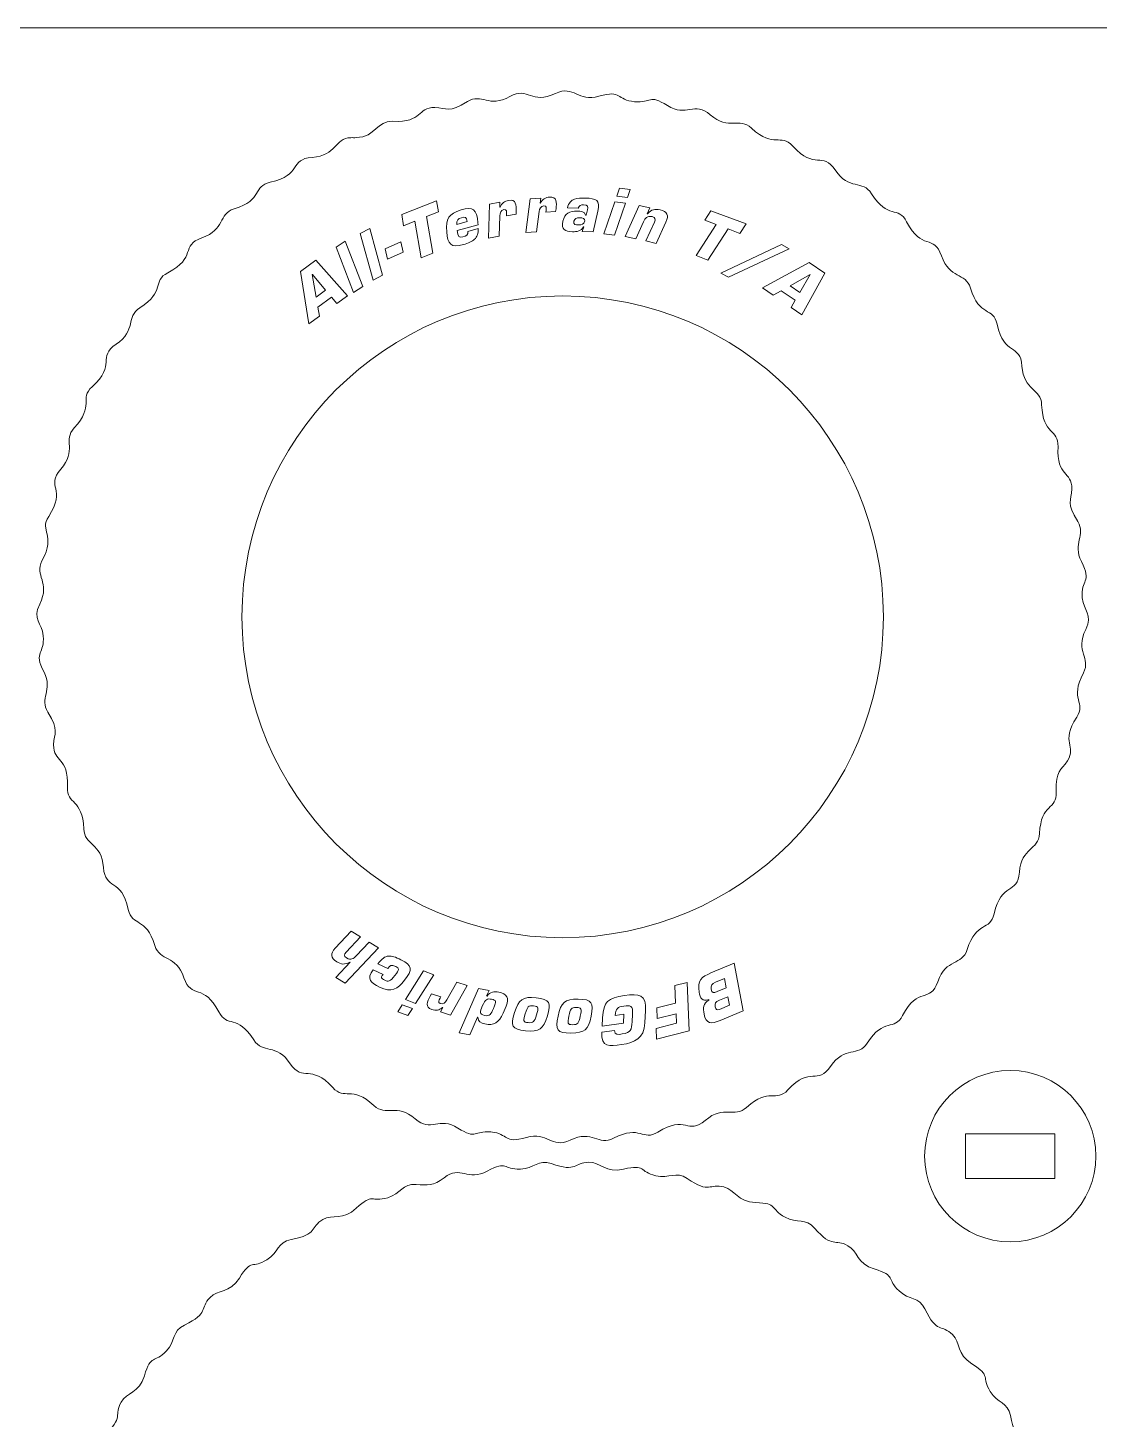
# Model space of a CAD drawing. Header units: centimetres. Extents: x -10 to 98, y 3 to 108.
# Drawn here: x 31.84 to 39.12, y 46.1 to 55.56 of the extents above; entities that cross this region are included whole.
import ezdxf

# ---------------------------------------------------------------- set-up
doc = ezdxf.new("R2010")
doc.units = ezdxf.units.CM
doc.header["$MEASUREMENT"] = 0
doc.layers.add('Camada 1', color=7, linetype='Continuous')

msp = doc.modelspace()

# ---------------------------------------------------------------- linework, layer by layer
at = {"layer": 'Camada 1', "color": 5, "lineweight": 9}
for points in [[(24.78712, 55.55719), (24.78712, 55.55719), (58.10714, 55.55719), (58.10714, 55.55719)], [(58.10714, 55.55719), (58.10714, 55.55719), (24.78712, 55.55719), (24.78712, 55.55719)]]:
    msp.add_open_spline(points, degree=3, dxfattribs=at)
at = {"layer": 'Camada 1', "color": 3, "lineweight": 9}
for points in [[(35.11575, 55.09044), (35.24072, 55.15996), (35.26142, 55.03275), (35.42469, 55.11065)], [(35.72141, 55.09178), (35.57646, 55.0481), (35.55268, 55.17173), (35.42469, 55.11065)], [(34.82707, 55.05539), (34.92476, 55.11681), (34.96879, 55.0087), (35.11575, 55.09044)], [(35.96382, 55.05469), (35.83699, 55.06587), (35.88025, 55.13962), (35.72141, 55.09178)], [(36.18733, 55.028), (36.05676, 55.11111), (36.08161, 55.0443), (35.96382, 55.05469)], [(34.31765, 54.92154), (34.52795, 54.91154), (34.4816, 55.01857), (34.60453, 55.01541)], [(34.60453, 55.01541), (34.68743, 55.01328), (34.69826, 54.97441), (34.82707, 55.05539)], [(36.47818, 54.96657), (36.37145, 55.0597), (36.3146, 54.94699), (36.18733, 55.028)], [(34.06931, 54.81039), (34.2056, 54.81556), (34.20916, 54.9267), (34.31765, 54.92154)], [(36.47818, 54.96657), (36.60821, 54.85314), (36.67383, 54.95423), (36.75936, 54.875)], [(36.75936, 54.875), (36.91375, 54.73196), (36.95555, 54.84468), (37.03899, 54.75285)], [(33.76962, 54.6762), (33.94107, 54.68794), (33.91769, 54.80618), (34.03362, 54.81019)], [(34.03362, 54.81019), (34.04549, 54.81061), (34.05745, 54.80992), (34.06931, 54.81039)], [(37.03899, 54.75285), (37.19035, 54.58633), (37.24022, 54.72101), (37.32774, 54.59048)], [(33.48498, 54.5073), (33.70473, 54.55484), (33.61278, 54.66546), (33.76962, 54.6762)], [(37.32774, 54.59048), (37.42365, 54.44738), (37.51373, 54.52792), (37.57571, 54.42905)], [(33.23944, 54.32618), (33.44014, 54.38773), (33.36306, 54.48091), (33.48498, 54.5073)], [(37.57571, 54.42905), (37.68738, 54.25077), (37.75755, 54.34929), (37.81417, 54.23869)], [(33.01938, 54.12849), (33.18243, 54.18411), (33.12787, 54.29195), (33.23944, 54.32618)], [(37.81417, 54.23869), (37.91654, 54.0387), (38.00014, 54.15632), (38.05096, 54.00731)], [(32.788, 53.89169), (32.98788, 53.99404), (32.87032, 54.07765), (33.01938, 54.12849)], [(38.05096, 54.00731), (38.10654, 53.84432), (38.21456, 53.89868), (38.24869, 53.7872)], [(32.59763, 53.65319), (32.77582, 53.76479), (32.67738, 53.83506), (32.788, 53.89169)], [(38.24869, 53.7872), (38.31019, 53.58643), (38.40357, 53.66306), (38.42978, 53.5417)], [(32.43618, 53.40522), (32.57909, 53.50093), (32.49883, 53.59133), (32.59763, 53.65319)], [(35.47456, 53.73371), (34.26966, 53.73371), (33.29292, 52.75695), (33.29292, 51.55207)], [(37.65618, 51.55207), (37.65618, 52.75695), (36.67944, 53.73371), (35.47456, 53.73371)], [(38.42978, 53.5417), (38.4773, 53.32187), (38.5878, 53.41402), (38.59869, 53.25704)], [(32.27382, 53.11654), (32.44025, 53.2678), (32.30564, 53.31784), (32.43618, 53.40522)], [(38.59869, 53.25704), (38.61058, 53.08545), (38.72865, 53.10903), (38.73266, 52.99307)], [(32.15168, 52.8369), (32.29459, 52.99109), (32.18198, 53.03307), (32.27382, 53.11654)], [(38.73266, 52.99307), (38.73987, 52.78351), (38.85009, 52.83315), (38.84401, 52.70895)], [(32.06009, 52.5557), (32.1734, 52.68552), (32.07245, 52.75143), (32.15168, 52.8369)], [(38.84401, 52.70895), (38.83378, 52.49907), (38.94105, 52.54507), (38.9379, 52.4221)], [(31.97807, 52.23491), (32.09999, 52.4241), (31.95642, 52.43691), (32.06009, 52.5557)], [(38.9379, 52.4221), (38.93578, 52.33912), (38.89692, 52.32846), (38.97788, 52.19957)], [(31.93237, 51.93306), (32.0305, 52.11882), (31.91087, 52.13062), (31.97807, 52.23491)], [(38.97788, 52.19957), (39.03546, 52.1079), (38.9407, 52.05094), (39.00301, 51.92869)], [(31.91661, 51.63772), (31.99233, 51.79217), (31.87806, 51.83029), (31.93237, 51.93306)], [(39.00874, 51.68107), (38.9957, 51.80901), (39.07817, 51.78125), (39.00301, 51.92869)], [(39.03251, 51.46643), (39.08238, 51.56842), (39.01777, 51.59222), (39.00874, 51.68107)], [(31.91661, 51.63772), (31.86672, 51.53594), (31.93136, 51.51169), (31.9404, 51.42308)], [(33.29292, 51.55207), (33.29292, 50.3472), (34.26966, 49.37045), (35.47456, 49.37045)], [(35.47456, 49.37045), (36.67944, 49.37045), (37.65618, 50.3472), (37.65618, 51.55207)], [(31.9404, 51.42308), (31.95345, 51.29509), (31.87093, 51.32299), (31.94611, 51.17549)], [(39.03251, 51.46643), (38.95676, 51.31154), (39.07116, 51.27418), (39.01676, 51.1711)], [(31.9713, 50.90456), (31.91357, 50.99618), (32.00847, 51.05316), (31.94611, 51.17549)], [(39.01676, 51.1711), (38.91859, 50.98502), (39.03828, 50.97354), (38.97108, 50.86924)], [(32.01126, 50.68208), (32.01361, 50.76532), (32.05212, 50.77633), (31.9713, 50.90456)], [(38.97108, 50.86924), (38.85723, 50.69256), (38.97318, 50.67837), (38.90879, 50.57379)], [(32.10511, 50.3952), (32.11511, 50.60555), (32.0078, 50.55936), (32.01126, 50.68208)], [(38.90879, 50.57379), (38.86483, 50.50245), (38.8263, 50.51327), (38.83222, 50.36134)], [(32.21647, 50.11108), (32.20925, 50.32069), (32.0992, 50.27077), (32.10511, 50.3952)], [(38.83222, 50.36134), (38.83706, 50.23746), (38.72778, 50.28768), (38.71804, 50.07818)], [(32.35049, 49.84718), (32.33898, 50.01823), (32.22047, 49.99519), (32.21647, 50.11108)], [(38.71804, 50.07818), (38.71266, 49.96238), (38.59484, 49.98711), (38.58135, 49.81577)], [(32.51934, 49.56249), (32.47201, 49.782), (32.36102, 49.6905), (32.35049, 49.84718)], [(38.58135, 49.81577), (38.56902, 49.65901), (38.45877, 49.75181), (38.40964, 49.53291)], [(32.70043, 49.31696), (32.63891, 49.51787), (32.54551, 49.44107), (32.51934, 49.56249)], [(38.40964, 49.53291), (38.38247, 49.41199), (38.28928, 49.48906), (38.22603, 49.28914)], [(32.89815, 49.09686), (32.84285, 49.25959), (32.73451, 49.20564), (32.70043, 49.31696)], [(38.22603, 49.28914), (38.19095, 49.17816), (38.08329, 49.23341), (38.02611, 49.07104)], [(33.13497, 48.86549), (33.03269, 49.06523), (32.9487, 48.94808), (32.89815, 49.09686)], [(38.02611, 49.07104), (37.97385, 48.92263), (37.89175, 49.04113), (37.78703, 48.84206)], [(33.3735, 48.67512), (33.2619, 48.8533), (33.19163, 48.75485), (33.13497, 48.86549)], [(37.78703, 48.84206), (37.72925, 48.73217), (37.6594, 48.83087), (37.54661, 48.65409)], [(33.62143, 48.51365), (33.52561, 48.65672), (33.43542, 48.57622), (33.3735, 48.67512)], [(37.54661, 48.65409), (37.48412, 48.55615), (37.39454, 48.6371), (37.29701, 48.49509)], [(33.91013, 48.35131), (33.75944, 48.51754), (33.70872, 48.3833), (33.62143, 48.51365)], [(37.29701, 48.49509), (37.20809, 48.3656), (37.15999, 48.50067), (37.00671, 48.33572)], [(38.51907, 48.46732), (38.19736, 48.46732), (37.93655, 48.20654), (37.93655, 47.88481)], [(39.10158, 47.88481), (39.10158, 48.20654), (38.84077, 48.46732), (38.51907, 48.46732)], [(34.18978, 48.22916), (34.03586, 48.37202), (33.99313, 48.25972), (33.91013, 48.35131)], [(37.00671, 48.33572), (36.92212, 48.2447), (36.8812, 48.35819), (36.72594, 48.21657)], [(34.47097, 48.13762), (34.34143, 48.25082), (34.27511, 48.14998), (34.18978, 48.22916)], [(34.47097, 48.13762), (34.57766, 48.04441), (34.63423, 48.15716), (34.76181, 48.07616)], [(36.44373, 48.1276), (36.32418, 48.02547), (36.31276, 48.16847), (36.12205, 48.04875)], [(36.72594, 48.21657), (36.63971, 48.13792), (36.575, 48.23977), (36.44373, 48.1276)], [(34.76181, 48.07616), (34.89279, 47.99299), (34.86722, 48.05988), (34.98534, 48.04947)], [(35.81993, 48.00629), (35.71606, 47.9528), (35.67999, 48.0679), (35.52443, 47.99349)], [(36.12205, 48.04875), (36.01682, 47.98268), (36.00725, 48.10277), (35.81993, 48.00629)], [(34.98534, 48.04947), (35.11222, 48.03828), (35.06887, 47.96454), (35.22771, 48.01238)], [(35.22771, 48.01238), (35.37277, 48.05607), (35.39665, 47.93241), (35.52443, 47.99349)], [(37.93655, 47.88481), (37.93655, 47.5631), (38.19736, 47.30231), (38.51907, 47.30231)], [(38.51907, 47.30231), (38.84077, 47.30231), (39.10158, 47.5631), (39.10158, 47.88481)], [(34.96177, 47.78337), (34.8264, 47.71053), (34.77934, 47.825), (34.66782, 47.73856)], [(35.18635, 47.7969), (35.06616, 47.79311), (35.10166, 47.85865), (34.96177, 47.78337)], [(35.39692, 47.8339), (35.30784, 47.86515), (35.28072, 47.79988), (35.18635, 47.7969)], [(35.39692, 47.8339), (35.5767, 47.77084), (35.54784, 47.84305), (35.65331, 47.84374)], [(35.65331, 47.84374), (35.72912, 47.84423), (35.76818, 47.76799), (35.88791, 47.79637)], [(36.10844, 47.75158), (35.99109, 47.77908), (36.04243, 47.83299), (35.88791, 47.79637)], [(36.32134, 47.73269), (36.24369, 47.78574), (36.20054, 47.73), (36.10844, 47.75158)], [(34.47767, 47.69244), (34.3836, 47.6995), (34.37413, 47.62934), (34.28398, 47.60213)], [(34.47767, 47.69244), (34.55482, 47.68665), (34.59373, 47.68094), (34.66782, 47.73856)], [(36.32134, 47.73269), (36.47862, 47.62526), (36.47008, 47.70244), (36.57162, 47.67575)], [(34.28398, 47.60213), (34.16893, 47.56742), (34.18619, 47.63992), (34.0705, 47.53102)], [(36.57162, 47.67575), (36.64522, 47.6564), (36.66302, 47.57266), (36.78582, 47.56924)], [(33.84359, 47.45466), (33.90881, 47.49282), (33.98098, 47.44674), (34.0705, 47.53102)], [(36.98737, 47.46895), (36.8812, 47.52584), (36.9445, 47.56482), (36.78582, 47.56924)], [(33.62639, 47.3179), (33.81356, 47.35332), (33.75277, 47.40148), (33.84359, 47.45466)], [(37.18805, 47.39577), (37.1266, 47.46701), (37.07072, 47.42431), (36.98737, 47.46895)], [(33.62639, 47.3179), (33.53371, 47.30036), (33.54286, 47.2303), (33.46272, 47.18052)], [(37.18805, 47.39577), (37.31268, 47.25133), (37.32405, 47.32797), (37.41522, 47.27584)], [(37.41522, 47.27584), (37.48117, 47.23815), (37.47663, 47.15274), (37.59444, 47.11754)], [(33.46272, 47.18052), (33.36041, 47.11698), (33.35816, 47.19161), (33.27487, 47.05625)], [(37.76307, 46.96826), (37.67519, 47.05078), (37.74677, 47.07206), (37.59444, 47.11754)], [(33.07557, 46.92411), (33.129, 46.97809), (33.2105, 46.95165), (33.27487, 47.05625)], [(37.93811, 46.84565), (37.89726, 46.93057), (37.83157, 46.90393), (37.76307, 46.96826)], [(32.90118, 46.7358), (33.07299, 46.81844), (33.00156, 46.84933), (33.07557, 46.92411)], [(37.93811, 46.84565), (38.02079, 46.67378), (38.05161, 46.74523), (38.12639, 46.67127)], [(32.90118, 46.7358), (32.81615, 46.69491), (32.84301, 46.62933), (32.77854, 46.56072)], [(38.12639, 46.67127), (38.1805, 46.61774), (38.15386, 46.53645), (38.25861, 46.47197)], [(32.77854, 46.56072), (32.69603, 46.47291), (32.67467, 46.54427), (32.62926, 46.39212)], [(38.38285, 46.28408), (38.31937, 46.38647), (38.39394, 46.38866), (38.25861, 46.47197)], [(32.47095, 46.2129), (32.50862, 46.27874), (32.59411, 46.27438), (32.62926, 46.39212)], [(38.52023, 46.12042), (38.50269, 46.21298), (38.43242, 46.20411), (38.38285, 46.28408)], [(32.35105, 45.98572), (32.49531, 46.11003), (32.4189, 46.12195), (32.47095, 46.2129)], [(38.52023, 46.12042), (38.5557, 45.9332), (38.60382, 45.99399), (38.657, 45.90322)]]:
    msp.add_open_spline(points, degree=3, dxfattribs=at)
at = {"layer": 'Camada 1', "color": 1, "lineweight": 9}
for points in [[(35.38467, 54.40613), (35.37098, 54.40508), (35.3592, 54.40162), (35.34893, 54.39525)], [(35.4291, 54.32604), (35.43453, 54.36775), (35.43604, 54.41007), (35.38467, 54.40613)], [(35.62743, 54.399), (35.60125, 54.39961), (35.57508, 54.40022), (35.55387, 54.39214)], [(35.86133, 54.46755), (35.86133, 54.46755), (35.84253, 54.41278), (35.84253, 54.41278)], [(35.84253, 54.41278), (35.84253, 54.41278), (35.9158, 54.40381), (35.9158, 54.40381)], [(35.93459, 54.45862), (35.93459, 54.45862), (35.86133, 54.46755), (35.86133, 54.46755)], [(35.9158, 54.40381), (35.9158, 54.40381), (35.93459, 54.45862), (35.93459, 54.45862)], [(34.61661, 54.38139), (34.61661, 54.38139), (34.37974, 54.28709), (34.37974, 54.28709)], [(34.54892, 54.27405), (34.54892, 54.27405), (34.62945, 54.30613), (34.62945, 54.30613)], [(34.62945, 54.30613), (34.62945, 54.30613), (34.61661, 54.38139), (34.61661, 54.38139)], [(34.78379, 54.31888), (34.69669, 54.29403), (34.67979, 54.25933), (34.68584, 54.17089)], [(34.89756, 54.23128), (34.89095, 54.32487), (34.86508, 54.34206), (34.78379, 54.31888)], [(34.9772, 54.35828), (34.9772, 54.35828), (34.96948, 54.12801), (34.96948, 54.12801)], [(35.04778, 54.37087), (35.04778, 54.37087), (34.9772, 54.35828), (34.9772, 54.35828)], [(35.04637, 54.33702), (35.04637, 54.33702), (35.04778, 54.37087), (35.04778, 54.37087)], [(35.04934, 54.33757), (35.04934, 54.33757), (35.04637, 54.33702), (35.04637, 54.33702)], [(35.07501, 54.32079), (35.05305, 54.31686), (35.04725, 54.29798), (35.0467, 54.27914)], [(35.07197, 54.36952), (35.06239, 54.36213), (35.05511, 54.35171), (35.04934, 54.33757)], [(35.10648, 54.38396), (35.09294, 54.38153), (35.08156, 54.37691), (35.07197, 54.36952)], [(35.09271, 54.28997), (35.09331, 54.30619), (35.09488, 54.32434), (35.07501, 54.32079)], [(35.1587, 54.3087), (35.1599, 54.35076), (35.15715, 54.393), (35.10648, 54.38396)], [(35.15798, 54.2907), (35.15798, 54.2907), (35.1587, 54.3087), (35.1587, 54.3087)], [(35.25349, 54.39355), (35.25349, 54.39355), (35.22271, 54.16524), (35.22271, 54.16524)], [(35.32495, 54.399), (35.32495, 54.399), (35.25349, 54.39355), (35.25349, 54.39355)], [(35.29631, 54.17086), (35.29631, 54.17086), (35.31471, 54.30783), (35.31471, 54.30783)], [(35.34706, 54.34646), (35.3248, 54.34476), (35.31715, 54.32653), (35.31471, 54.30783)], [(35.32021, 54.36548), (35.32021, 54.36548), (35.32495, 54.399), (35.32495, 54.399)], [(35.3232, 54.36571), (35.3232, 54.36571), (35.32021, 54.36548), (35.32021, 54.36548)], [(35.34893, 54.39525), (35.33865, 54.38884), (35.33034, 54.37919), (35.3232, 54.36571)], [(35.36157, 54.314), (35.36381, 54.33007), (35.36716, 54.34797), (35.34706, 54.34646)], [(35.36157, 54.314), (35.36157, 54.314), (35.36026, 54.30313), (35.36026, 54.30313)], [(35.36026, 54.30313), (35.36026, 54.30313), (35.4266, 54.3082), (35.4266, 54.3082)], [(35.4266, 54.3082), (35.4266, 54.3082), (35.4291, 54.32604), (35.4291, 54.32604)], [(35.57472, 54.3105), (35.52151, 54.31175), (35.48939, 54.29574), (35.47651, 54.24197)], [(35.55387, 54.39214), (35.53223, 54.38404), (35.51548, 54.36727), (35.50696, 54.33226)], [(35.50696, 54.33226), (35.50696, 54.33226), (35.58076, 54.33054), (35.58076, 54.33054)], [(35.63032, 54.28389), (35.62834, 54.30968), (35.59575, 54.31001), (35.57472, 54.3105)], [(35.61693, 54.35417), (35.5985, 54.35462), (35.58553, 54.3506), (35.58076, 54.33054)], [(35.64234, 54.31924), (35.6471, 54.34015), (35.64913, 54.35343), (35.61693, 54.35417)], [(35.7142, 54.30984), (35.73231, 54.38713), (35.70294, 54.39724), (35.62743, 54.399)], [(35.64234, 54.31924), (35.64234, 54.31924), (35.63376, 54.28381), (35.63376, 54.28381)], [(35.68091, 54.1698), (35.68091, 54.1698), (35.7142, 54.30984), (35.7142, 54.30984)], [(35.82958, 54.37414), (35.82958, 54.37414), (35.75456, 54.15635), (35.75456, 54.15635)], [(35.82784, 54.14736), (35.82784, 54.14736), (35.90286, 54.36519), (35.90286, 54.36519)], [(35.90286, 54.36519), (35.90286, 54.36519), (35.82958, 54.37414), (35.82958, 54.37414)], [(35.99536, 54.34834), (35.99536, 54.34834), (35.89952, 54.13883), (35.89952, 54.13883)], [(36.06743, 54.33233), (36.06743, 54.33233), (35.99536, 54.34834), (35.99536, 54.34834)], [(36.04948, 54.29322), (36.04948, 54.29322), (36.06743, 54.33233), (36.06743, 54.33233)], [(36.09158, 54.32035), (36.078, 54.31677), (36.06553, 54.30813), (36.05241, 54.29257)], [(36.1371, 54.31946), (36.12031, 54.3232), (36.10562, 54.32425), (36.09158, 54.32035)], [(36.17717, 54.23668), (36.19775, 54.2818), (36.18568, 54.30865), (36.1371, 54.31946)], [(36.48324, 54.31385), (36.48324, 54.31385), (36.4419, 54.2497), (36.4419, 54.2497)], [(36.72158, 54.22332), (36.72158, 54.22332), (36.48324, 54.31385), (36.48324, 54.31385)], [(34.37974, 54.28709), (34.37974, 54.28709), (34.39261, 54.21181), (34.39261, 54.21181)], [(34.39261, 54.21181), (34.39261, 54.21181), (34.46919, 54.24231), (34.46919, 54.24231)], [(34.46919, 54.24231), (34.46919, 54.24231), (34.51196, 53.99324), (34.51196, 53.99324)], [(34.5917, 54.02502), (34.5917, 54.02502), (34.54892, 54.27405), (34.54892, 54.27405)], [(34.78594, 54.26592), (34.76075, 54.25876), (34.75331, 54.25038), (34.75481, 54.22003)], [(34.82459, 54.23992), (34.82459, 54.23992), (34.75481, 54.22003), (34.75481, 54.22003)], [(34.75775, 54.17848), (34.75775, 54.17848), (34.8985, 54.21859), (34.8985, 54.21859)], [(34.82459, 54.23992), (34.822, 54.274), (34.80987, 54.27275), (34.78594, 54.26592)], [(34.8985, 54.21859), (34.8985, 54.21859), (34.89756, 54.23128), (34.89756, 54.23128)], [(35.04214, 54.14098), (35.04214, 54.14098), (35.0467, 54.27914), (35.0467, 54.27914)], [(35.0925, 54.27902), (35.0925, 54.27902), (35.15798, 54.2907), (35.15798, 54.2907)], [(35.09271, 54.28997), (35.09271, 54.28997), (35.0925, 54.27902), (35.0925, 54.27902)], [(35.47651, 54.24197), (35.46318, 54.18475), (35.49035, 54.17166), (35.54185, 54.17047)], [(35.55079, 54.24238), (35.54509, 54.21804), (35.56612, 54.21756), (35.57727, 54.2173)], [(35.58869, 54.26509), (35.57065, 54.26552), (35.556, 54.26286), (35.55079, 54.24238)], [(35.57727, 54.2173), (35.60817, 54.21657), (35.61855, 54.2202), (35.62425, 54.24367)], [(35.62425, 54.24367), (35.62855, 54.26246), (35.61273, 54.26454), (35.58869, 54.26509)], [(35.63376, 54.28381), (35.63376, 54.28381), (35.63032, 54.28389), (35.63032, 54.28389)], [(35.97158, 54.12281), (35.97158, 54.12281), (36.02405, 54.23822), (36.02405, 54.23822)], [(36.08204, 54.27367), (36.04981, 54.28083), (36.03585, 54.26373), (36.02405, 54.23822)], [(36.09804, 54.23668), (36.09804, 54.23668), (36.03902, 54.10781), (36.03902, 54.10781)], [(36.05241, 54.29257), (36.05241, 54.29257), (36.04948, 54.29322), (36.04948, 54.29322)], [(36.09804, 54.23668), (36.10656, 54.25722), (36.10552, 54.26846), (36.08204, 54.27367)], [(36.11109, 54.09178), (36.11109, 54.09178), (36.17717, 54.23668), (36.17717, 54.23668)], [(36.5189, 54.22043), (36.5189, 54.22043), (36.38216, 54.00795), (36.38216, 54.00795)], [(36.4419, 54.2497), (36.4419, 54.2497), (36.5189, 54.22043), (36.5189, 54.22043)], [(36.6802, 54.15914), (36.6802, 54.15914), (36.72158, 54.22332), (36.72158, 54.22332)], [(34.16163, 54.19278), (34.16163, 54.19278), (34.09616, 54.15869), (34.09616, 54.15869)], [(34.09616, 54.15869), (34.09616, 54.15869), (34.18418, 53.84165), (34.18418, 53.84165)], [(34.24966, 53.87573), (34.24966, 53.87573), (34.16163, 54.19278), (34.16163, 54.19278)], [(34.68584, 54.17089), (34.69158, 54.08504), (34.71448, 54.05947), (34.79993, 54.0838)], [(34.75775, 54.17848), (34.76035, 54.13813), (34.76682, 54.12794), (34.79609, 54.13628)], [(34.79609, 54.13628), (34.81799, 54.14252), (34.83215, 54.14923), (34.83019, 54.17323)], [(34.79993, 54.0838), (34.83129, 54.09278), (34.85741, 54.10289), (34.8751, 54.1191)], [(34.89997, 54.19313), (34.89997, 54.19313), (34.83019, 54.17323), (34.83019, 54.17323)], [(34.8751, 54.1191), (34.8931, 54.13583), (34.90223, 54.15852), (34.89997, 54.19313)], [(34.96948, 54.12801), (34.96948, 54.12801), (35.04214, 54.14098), (35.04214, 54.14098)], [(35.22271, 54.16524), (35.22271, 54.16524), (35.29631, 54.17086), (35.29631, 54.17086)], [(35.54185, 54.17047), (35.56758, 54.16988), (35.60202, 54.17422), (35.61518, 54.20481)], [(35.61774, 54.20478), (35.61774, 54.20478), (35.60711, 54.17152), (35.60711, 54.17152)], [(35.60711, 54.17152), (35.60711, 54.17152), (35.68091, 54.1698), (35.68091, 54.1698)], [(35.61518, 54.20481), (35.61518, 54.20481), (35.61774, 54.20478), (35.61774, 54.20478)], [(35.75456, 54.15635), (35.75456, 54.15635), (35.82784, 54.14736), (35.82784, 54.14736)], [(35.89952, 54.13883), (35.89952, 54.13883), (35.97158, 54.12281), (35.97158, 54.12281)], [(36.46239, 53.97745), (36.46239, 53.97745), (36.59916, 54.18994), (36.59916, 54.18994)], [(36.59916, 54.18994), (36.59916, 54.18994), (36.6802, 54.15914), (36.6802, 54.15914)], [(33.99474, 54.10558), (33.99474, 54.10558), (33.93299, 54.06514), (33.93299, 54.06514)], [(33.93299, 54.06514), (33.93299, 54.06514), (34.05221, 53.75846), (34.05221, 53.75846)], [(34.11395, 53.79889), (34.11395, 53.79889), (33.99474, 54.10558), (33.99474, 54.10558)], [(34.37345, 54.10212), (34.37345, 54.10212), (34.26734, 54.05351), (34.26734, 54.05351)], [(34.26734, 54.05351), (34.26734, 54.05351), (34.28295, 53.98327), (34.28295, 53.98327)], [(34.28295, 53.98327), (34.28295, 53.98327), (34.38913, 54.03186), (34.38913, 54.03186)], [(34.38913, 54.03186), (34.38913, 54.03186), (34.37345, 54.10212), (34.37345, 54.10212)], [(34.51196, 53.99324), (34.51196, 53.99324), (34.5917, 54.02502), (34.5917, 54.02502)], [(36.03902, 54.10781), (36.03902, 54.10781), (36.11109, 54.09178), (36.11109, 54.09178)], [(36.96368, 54.08354), (36.96368, 54.08354), (36.54984, 53.88946), (36.54984, 53.88946)], [(36.60129, 53.86098), (36.60129, 53.86098), (37.0151, 54.05505), (37.0151, 54.05505)], [(37.0151, 54.05505), (37.0151, 54.05505), (36.96368, 54.08354), (36.96368, 54.08354)], [(33.79622, 53.97787), (33.79622, 53.97787), (33.69073, 53.9011), (33.69073, 53.9011)], [(34.00961, 53.73507), (34.00961, 53.73507), (33.79622, 53.97787), (33.79622, 53.97787)], [(36.38216, 54.00795), (36.38216, 54.00795), (36.46239, 53.97745), (36.46239, 53.97745)], [(37.15085, 53.9624), (37.15085, 53.9624), (36.8328, 53.79031), (36.8328, 53.79031)], [(37.25839, 53.88854), (37.25839, 53.88854), (37.15085, 53.9624), (37.15085, 53.9624)], [(33.69073, 53.9011), (33.69073, 53.9011), (33.74693, 53.54386), (33.74693, 53.54386)], [(33.7713, 53.88013), (33.7713, 53.88013), (33.77198, 53.88062), (33.77198, 53.88062)], [(33.79752, 53.72668), (33.79752, 53.72668), (33.7713, 53.88013), (33.7713, 53.88013)], [(33.77198, 53.88062), (33.77198, 53.88062), (33.86205, 53.77367), (33.86205, 53.77367)], [(34.18418, 53.84165), (34.18418, 53.84165), (34.24966, 53.87573), (34.24966, 53.87573)], [(36.54984, 53.88946), (36.54984, 53.88946), (36.60129, 53.86098), (36.60129, 53.86098)], [(37.02201, 53.80356), (37.02201, 53.80356), (37.15792, 53.87944), (37.15792, 53.87944)], [(37.15862, 53.87896), (37.15862, 53.87896), (37.08782, 53.75839), (37.08782, 53.75839)], [(37.10065, 53.60642), (37.10065, 53.60642), (37.25839, 53.88854), (37.25839, 53.88854)], [(37.15792, 53.87944), (37.15792, 53.87944), (37.15862, 53.87896), (37.15862, 53.87896)], [(33.86205, 53.77367), (33.86205, 53.77367), (33.79752, 53.72668), (33.79752, 53.72668)], [(34.05221, 53.75846), (34.05221, 53.75846), (34.11395, 53.79889), (34.11395, 53.79889)], [(36.8328, 53.79031), (36.8328, 53.79031), (36.90638, 53.73977), (36.90638, 53.73977)], [(36.90638, 53.73977), (36.90638, 53.73977), (36.96035, 53.76988), (36.96035, 53.76988)], [(36.96035, 53.76988), (36.96035, 53.76988), (37.05552, 53.70453), (37.05552, 53.70453)], [(37.08782, 53.75839), (37.08782, 53.75839), (37.02201, 53.80356), (37.02201, 53.80356)], [(33.80873, 53.65732), (33.80873, 53.65732), (33.90207, 53.72524), (33.90207, 53.72524)], [(33.8191, 53.59639), (33.8191, 53.59639), (33.80873, 53.65732), (33.80873, 53.65732)], [(33.90207, 53.72524), (33.90207, 53.72524), (33.93881, 53.68355), (33.93881, 53.68355)], [(33.93881, 53.68355), (33.93881, 53.68355), (34.00961, 53.73507), (34.00961, 53.73507)], [(37.05552, 53.70453), (37.05552, 53.70453), (37.02844, 53.65597), (37.02844, 53.65597)], [(37.02844, 53.65597), (37.02844, 53.65597), (37.10065, 53.60642), (37.10065, 53.60642)], [(33.74693, 53.54386), (33.74693, 53.54386), (33.8191, 53.59639), (33.8191, 53.59639)], [(34.03605, 49.41376), (34.03605, 49.41376), (33.92632, 49.29835), (33.92632, 49.29835)], [(34.09892, 49.3751), (34.09892, 49.3751), (34.03605, 49.41376), (34.03605, 49.41376)], [(33.92632, 49.29835), (33.89213, 49.26243), (33.89478, 49.23309), (33.9372, 49.20703)], [(33.99402, 49.06178), (33.99402, 49.06178), (34.2207, 49.30029), (34.2207, 49.30029)], [(34.00113, 49.27254), (34.00113, 49.27254), (34.09892, 49.3751), (34.09892, 49.3751)], [(34.15781, 49.33893), (34.15781, 49.33893), (34.07055, 49.24696), (34.07055, 49.24696)], [(34.2207, 49.30029), (34.2207, 49.30029), (34.15781, 49.33893), (34.15781, 49.33893)], [(34.02858, 49.20326), (34.02858, 49.20326), (33.93112, 49.10042), (33.93112, 49.10042)], [(33.9372, 49.20703), (33.95181, 49.19802), (33.96537, 49.19224), (33.97994, 49.19134)], [(33.97994, 49.19134), (33.99391, 49.1903), (34.00853, 49.1944), (34.026, 49.20484)], [(34.00113, 49.27254), (33.98636, 49.2559), (33.98369, 49.24495), (34.00416, 49.23238)], [(34.00416, 49.23238), (34.03232, 49.21506), (34.05105, 49.2267), (34.07055, 49.24696)], [(34.026, 49.20484), (34.026, 49.20484), (34.02858, 49.20326), (34.02858, 49.20326)], [(34.28907, 49.24525), (34.26548, 49.24288), (34.24417, 49.2275), (34.21765, 49.19364)], [(34.37398, 49.22061), (34.3381, 49.23808), (34.31248, 49.24819), (34.28907, 49.24525)], [(34.39847, 49.08075), (34.45435, 49.15234), (34.45229, 49.18245), (34.37398, 49.22061)], [(36.64058, 49.1965), (36.64058, 49.1965), (36.48297, 49.13065), (36.48297, 49.13065)], [(36.70169, 48.87316), (36.70169, 48.87316), (36.64058, 49.1965), (36.64058, 49.1965)], [(34.18583, 49.15281), (34.13561, 49.08798), (34.1708, 49.06322), (34.22906, 49.03484)], [(34.25217, 49.12049), (34.25217, 49.12049), (34.18583, 49.15281), (34.18583, 49.15281)], [(34.21765, 49.19364), (34.21765, 49.19364), (34.28399, 49.16132), (34.28399, 49.16132)], [(34.25217, 49.12049), (34.24422, 49.11098), (34.24103, 49.10444), (34.24242, 49.0985)], [(34.26469, 49.08051), (34.28823, 49.06902), (34.29989, 49.07146), (34.33208, 49.11307)], [(34.33836, 49.17492), (34.30826, 49.18959), (34.30161, 49.18378), (34.28399, 49.16132)], [(34.33208, 49.11307), (34.36527, 49.15566), (34.36345, 49.16271), (34.33836, 49.17492)], [(34.5279, 49.14409), (34.5279, 49.14409), (34.40462, 48.94944), (34.40462, 48.94944)], [(34.47384, 48.92381), (34.47384, 48.92381), (34.59715, 49.11846), (34.59715, 49.11846)], [(34.59715, 49.11846), (34.59715, 49.11846), (34.5279, 49.14409), (34.5279, 49.14409)], [(36.48297, 49.13065), (36.42004, 49.10436), (36.3881, 49.07939), (36.40308, 49.00008)], [(33.93112, 49.10042), (33.93112, 49.10042), (33.99402, 49.06178), (33.99402, 49.06178)], [(34.22906, 49.03484), (34.31201, 48.99442), (34.35037, 49.01919), (34.39847, 49.08075)], [(34.24242, 49.0985), (34.2442, 49.09237), (34.25079, 49.08728), (34.26469, 49.08051)], [(34.75417, 49.0671), (34.75417, 49.0671), (34.68624, 48.94674), (34.68624, 48.94674)], [(34.71119, 48.84442), (34.71119, 48.84442), (34.82464, 49.04495), (34.82464, 49.04495)], [(34.82464, 49.04495), (34.82464, 49.04495), (34.75417, 49.0671), (34.75417, 49.0671)], [(34.90187, 49.02524), (34.90187, 49.02524), (34.76983, 48.72388), (34.76983, 48.72388)], [(34.97415, 49.01029), (34.97415, 49.01029), (34.90187, 49.02524), (34.90187, 49.02524)], [(34.95658, 48.97405), (34.95658, 48.97405), (34.97415, 49.01029), (34.97415, 49.01029)], [(36.32109, 49.06628), (36.32109, 49.06628), (36.23789, 49.04515), (36.23789, 49.04515)], [(36.23789, 49.04515), (36.23789, 49.04515), (36.24278, 48.92464), (36.24278, 48.92464)], [(36.33411, 48.73748), (36.33411, 48.73748), (36.32109, 49.06628), (36.32109, 49.06628)], [(36.51483, 49.06768), (36.48913, 49.05695), (36.47969, 49.04603), (36.48466, 49.01971)], [(36.48466, 49.01971), (36.48976, 48.99302), (36.49954, 48.99294), (36.52531, 49.00369)], [(36.51483, 49.06768), (36.51483, 49.06768), (36.57467, 49.09265), (36.57467, 49.09265)], [(36.58669, 49.02931), (36.58669, 49.02931), (36.52531, 49.00369), (36.52531, 49.00369)], [(36.57467, 49.09265), (36.57467, 49.09265), (36.58669, 49.02931), (36.58669, 49.02931)], [(34.38312, 48.91485), (34.38312, 48.91485), (34.3522, 48.86588), (34.3522, 48.86588)], [(34.45235, 48.88923), (34.45235, 48.88923), (34.38312, 48.91485), (34.38312, 48.91485)], [(34.40462, 48.94944), (34.40462, 48.94944), (34.47384, 48.92381), (34.47384, 48.92381)], [(34.57325, 48.97235), (34.55268, 48.93564), (34.5356, 48.89693), (34.58475, 48.88147)], [(34.58221, 48.98797), (34.58221, 48.98797), (34.57325, 48.97235), (34.57325, 48.97235)], [(34.64567, 48.96803), (34.64567, 48.96803), (34.58221, 48.98797), (34.58221, 48.98797)], [(34.64041, 48.95843), (34.63237, 48.94432), (34.62259, 48.92897), (34.64183, 48.9229)], [(34.64041, 48.95843), (34.64041, 48.95843), (34.64567, 48.96803), (34.64567, 48.96803)], [(34.64183, 48.9229), (34.66311, 48.91622), (34.67702, 48.93029), (34.68624, 48.94674)], [(34.99093, 48.95158), (34.9611, 48.95777), (34.94912, 48.9528), (34.92783, 48.90503)], [(34.95993, 48.97336), (34.95993, 48.97336), (34.95658, 48.97405), (34.95658, 48.97405)], [(34.99617, 49.00003), (34.98316, 48.99658), (34.97089, 48.98816), (34.95993, 48.97336)], [(35.00389, 48.8893), (35.0268, 48.94065), (35.02119, 48.94531), (34.99093, 48.95158)], [(35.03982, 48.99933), (35.02386, 49.00261), (35.00953, 49.00341), (34.99617, 49.00003)], [(35.08944, 48.90445), (35.11414, 48.96028), (35.0932, 48.98828), (35.03982, 48.99933)], [(35.29456, 48.96154), (35.20153, 48.97116), (35.17531, 48.95144), (35.14612, 48.86124)], [(35.37028, 48.8381), (35.39875, 48.92577), (35.38637, 48.95208), (35.29456, 48.96154)], [(35.5802, 48.95231), (35.48661, 48.95249), (35.46254, 48.93021), (35.44261, 48.83756)], [(35.66795, 48.83713), (35.68743, 48.92722), (35.67247, 48.95215), (35.5802, 48.95231)], [(35.89473, 48.97742), (35.78099, 48.96033), (35.75251, 48.93608), (35.74614, 48.82534)], [(36.03839, 48.87617), (36.04497, 48.98262), (35.99489, 48.99244), (35.89473, 48.97742)], [(36.24278, 48.92464), (36.24278, 48.92464), (36.11548, 48.89234), (36.11548, 48.89234)], [(36.40308, 49.00008), (36.41074, 48.95952), (36.42341, 48.93365), (36.46811, 48.94906)], [(36.46866, 48.94561), (36.43089, 48.92238), (36.4285, 48.89252), (36.43588, 48.85144)], [(36.46811, 48.94906), (36.46811, 48.94906), (36.46866, 48.94561), (36.46866, 48.94561)], [(36.54078, 48.94548), (36.51306, 48.93391), (36.50753, 48.92601), (36.5123, 48.90012)], [(36.54078, 48.94548), (36.54078, 48.94548), (36.5978, 48.96931), (36.5978, 48.96931)], [(36.5978, 48.96931), (36.5978, 48.96931), (36.60884, 48.91067), (36.60884, 48.91067)], [(34.3522, 48.86588), (34.3522, 48.86588), (34.42142, 48.84028), (34.42142, 48.84028)], [(34.42142, 48.84028), (34.42142, 48.84028), (34.45235, 48.88923), (34.45235, 48.88923)], [(34.58475, 48.88147), (34.59783, 48.87736), (34.61005, 48.8762), (34.62196, 48.8783)], [(34.62196, 48.8783), (34.63388, 48.88042), (34.64519, 48.88631), (34.6568, 48.89616)], [(34.6597, 48.89526), (34.6597, 48.89526), (34.6428, 48.8659), (34.6428, 48.8659)], [(34.6428, 48.8659), (34.6428, 48.8659), (34.71119, 48.84442), (34.71119, 48.84442)], [(34.6568, 48.89616), (34.6568, 48.89616), (34.6597, 48.89526), (34.6597, 48.89526)], [(34.84207, 48.70891), (34.84207, 48.70891), (34.89468, 48.82952), (34.89468, 48.82952)], [(34.89468, 48.82952), (34.89468, 48.82952), (34.89804, 48.82881), (34.89804, 48.82881)], [(34.89804, 48.82881), (34.89799, 48.79901), (34.91871, 48.78904), (34.9452, 48.78354)], [(34.92783, 48.90503), (34.91012, 48.86399), (34.90459, 48.84983), (34.9428, 48.8419)], [(34.9428, 48.8419), (34.97895, 48.83442), (34.9856, 48.84751), (35.00389, 48.8893)], [(34.9452, 48.78354), (35.00571, 48.77102), (35.04027, 48.79191), (35.06848, 48.8562)], [(35.06848, 48.8562), (35.06848, 48.8562), (35.08944, 48.90445), (35.08944, 48.90445)], [(35.14612, 48.86124), (35.11629, 48.76855), (35.12829, 48.74705), (35.22221, 48.73734)], [(35.21957, 48.85367), (35.2043, 48.80605), (35.20457, 48.79613), (35.23871, 48.79259)], [(35.27552, 48.90658), (35.24136, 48.91008), (35.23526, 48.90125), (35.21957, 48.85367)], [(35.22221, 48.73734), (35.31573, 48.72767), (35.34157, 48.74828), (35.37028, 48.8381)], [(35.23871, 48.79259), (35.27414, 48.78893), (35.28157, 48.79808), (35.29683, 48.84567)], [(35.29683, 48.84567), (35.31253, 48.89326), (35.31097, 48.9029), (35.27552, 48.90658)], [(35.44261, 48.83756), (35.42231, 48.74227), (35.43642, 48.72212), (35.53082, 48.72194)], [(35.51645, 48.83741), (35.50607, 48.78851), (35.50736, 48.77864), (35.54165, 48.77858)], [(35.56677, 48.89569), (35.53247, 48.89575), (35.52729, 48.8863), (35.51645, 48.83741)], [(35.53082, 48.72194), (35.62482, 48.72176), (35.64849, 48.74489), (35.66795, 48.83713)], [(35.54165, 48.77858), (35.57729, 48.7785), (35.58375, 48.78836), (35.59415, 48.83727)], [(35.59415, 48.83727), (35.60495, 48.88618), (35.6024, 48.89561), (35.56677, 48.89569)], [(35.74614, 48.82534), (35.74614, 48.82534), (35.74263, 48.76795), (35.74263, 48.76795)], [(35.89033, 48.90557), (35.84704, 48.89907), (35.83534, 48.88732), (35.83221, 48.84171)], [(35.89077, 48.85052), (35.89077, 48.85052), (35.83221, 48.84171), (35.83221, 48.84171)], [(35.88735, 48.78968), (35.88735, 48.78968), (35.89077, 48.85052), (35.89077, 48.85052)], [(35.9502, 48.85075), (35.95359, 48.909), (35.93446, 48.91219), (35.89033, 48.90557)], [(35.9502, 48.85075), (35.9502, 48.85075), (35.94697, 48.79734), (35.94697, 48.79734)], [(36.03335, 48.79122), (36.03335, 48.79122), (36.03839, 48.87617), (36.03839, 48.87617)], [(36.11548, 48.89234), (36.11548, 48.89234), (36.11825, 48.82042), (36.11825, 48.82042)], [(36.11825, 48.82042), (36.11825, 48.82042), (36.24556, 48.85273), (36.24556, 48.85273)], [(36.24556, 48.85273), (36.24556, 48.85273), (36.24774, 48.78818), (36.24774, 48.78818)], [(36.43588, 48.85144), (36.44955, 48.78089), (36.48666, 48.78333), (36.54569, 48.808)], [(36.5123, 48.90012), (36.51579, 48.88064), (36.52018, 48.87454), (36.54228, 48.88285)], [(36.60884, 48.91067), (36.60884, 48.91067), (36.54228, 48.88285), (36.54228, 48.88285)], [(36.54569, 48.808), (36.54569, 48.808), (36.70169, 48.87316), (36.70169, 48.87316)], [(34.76983, 48.72388), (34.76983, 48.72388), (34.84207, 48.70891), (34.84207, 48.70891)], [(35.74006, 48.72721), (35.73402, 48.623), (35.79222, 48.63131), (35.87457, 48.64367)], [(35.82619, 48.74014), (35.82619, 48.74014), (35.74006, 48.72721), (35.74006, 48.72721)], [(35.74263, 48.76795), (35.74263, 48.76795), (35.88735, 48.78968), (35.88735, 48.78968)], [(35.82619, 48.74014), (35.82598, 48.7071), (35.85352, 48.71168), (35.87897, 48.71551)], [(35.87457, 48.64367), (35.96793, 48.6577), (36.02667, 48.6826), (36.03335, 48.79122)], [(35.87897, 48.71551), (35.94006, 48.72471), (35.94323, 48.74426), (35.94697, 48.79734)], [(36.24774, 48.78818), (36.24774, 48.78818), (36.10963, 48.75315), (36.10963, 48.75315)], [(36.10963, 48.75315), (36.10963, 48.75315), (36.11279, 48.68133), (36.11279, 48.68133)], [(36.11279, 48.68133), (36.11279, 48.68133), (36.33411, 48.73748), (36.33411, 48.73748)]]:
    msp.add_open_spline(points, degree=3, dxfattribs=at)
at = {"layer": 'Camada 1', "lineweight": 9}
for points in [[(38.21564, 47.73309), (38.21564, 47.73309), (38.21564, 48.03654), (38.21564, 48.03654)], [(38.21564, 48.03654), (38.21564, 48.03654), (38.82251, 48.03654), (38.82251, 48.03654)], [(38.82251, 48.03654), (38.82251, 48.03654), (38.82251, 47.73309), (38.82251, 47.73309)], [(38.82251, 47.73309), (38.82251, 47.73309), (38.21564, 47.73309), (38.21564, 47.73309)]]:
    msp.add_open_spline(points, degree=3, dxfattribs=at)

doc.saveas('drawing.dxf')
